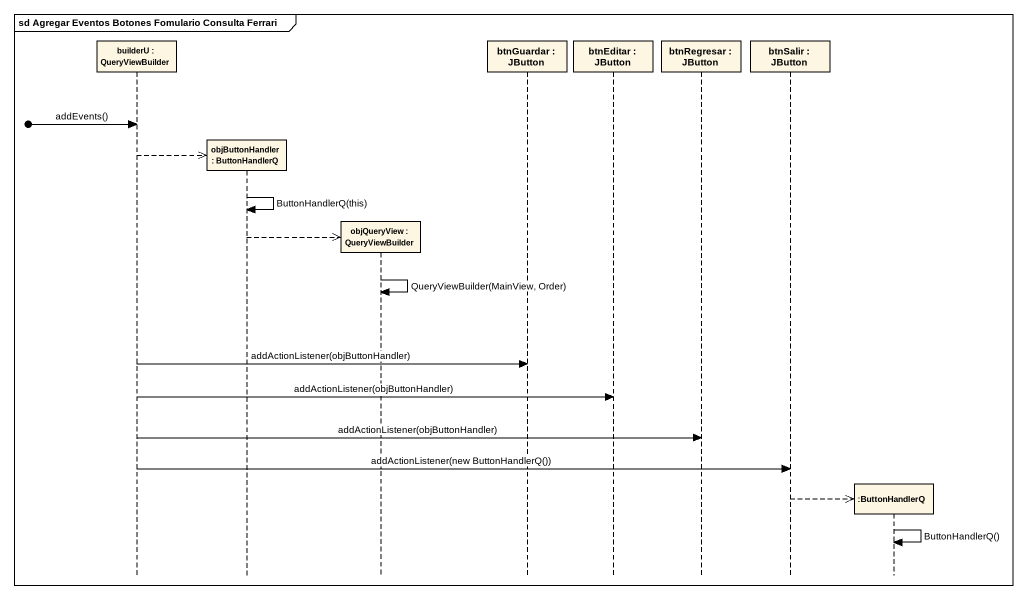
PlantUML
@startuml
mainframe sd Agregar Eventos Botones Fomulario Consulta Ferrari
hide footbox
participant "builderU : QueryViewBuilder" as builderU
participant "objButtonHandler : ButtonHandlerQ" as objButtonHandler
participant "objQueryView : QueryViewBuilder" as objQueryView
participant "btnGuardar : JButton" as btnGuardar
participant "btnEditar : JButton" as btnEditar
participant "btnRegresar : JButton" as btnRegresar
participant "btnSalir : JButton" as btnSalir
participant ":ButtonHandlerQ" as ButtonHandlerQ

[o-> builderU : addEvents()
builderU -->> objButtonHandler **
objButtonHandler -> objButtonHandler : ButtonHandlerQ(this)
objButtonHandler -->> objQueryView **
objQueryView -> objQueryView : QueryViewBuilder(MainView, Order)
builderU -> btnGuardar : addActionListener(objButtonHandler)
builderU -> btnEditar : addActionListener(objButtonHandler)
builderU -> btnRegresar : addActionListener(objButtonHandler)
builderU -> btnSalir : addActionListener(new ButtonHandlerQ())
btnSalir -->> ButtonHandlerQ **
ButtonHandlerQ -> ButtonHandlerQ : ButtonHandlerQ()
@enduml
